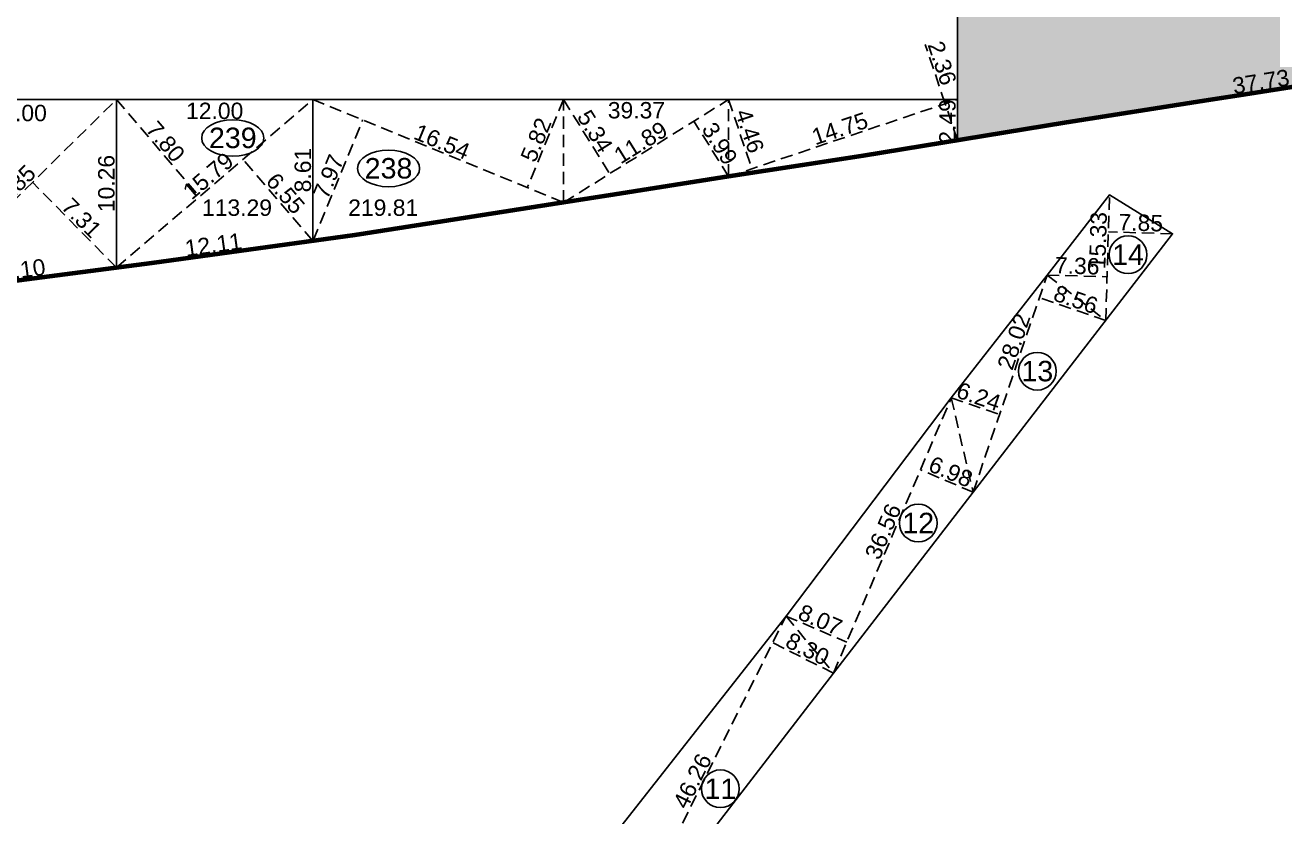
# Model space of a CAD drawing. Header units: millimetres. Extents: x 9625 to 10808, y -1607 to -1252.
# Drawn here: x 10515.7 to 10591.9, y -1510.8 to -1462.5 of the extents above; entities that cross this region are included whole.
import ezdxf

# ---------------------------------------------------------------- set-up
doc = ezdxf.new("R2010")
doc.units = ezdxf.units.MM
doc.header["$LTSCALE"] = 3
doc.header["$MEASUREMENT"] = 0
doc.header["$PDMODE"] = 35
doc.header["$PDSIZE"] = 1
doc.linetypes.add('HIDDEN', pattern=[0.375, 0.25, -0.125])
doc.layers.get('Defpoints').update_dxf_attribs({"linetype": 'HIDDEN'})
for name, color, linetype in [('DIM', 8, 'HIDDEN'), ('DIM1', 8, 'Continuous'), ('PLOT TEXT', 3, 'Continuous'), ('Text', 3, 'Continuous'), ('WALL', 6, 'Continuous')]:
    doc.layers.add(name, color=color, linetype=linetype)
doc.styles.add('ARIAL', font='arial.ttf')
doc.styles.get("Standard").update_dxf_attribs({"font": 'arial.ttf'})
doc.dimstyles.new('ISO-25', dxfattribs={"dimtxt": 1, "dimasz": 1, "dimexe": 0, "dimexo": 0, "dimgap": 0.1, "dimtad": 1, "dimzin": 0, "dimdsep": 46, "dimtxsty": 'Standard', "dimblk": 'NONE', "dimcen": 2.5, "dimse1": 1, "dimse2": 1, "dimclrd": 256, "dimclre": 256, "dimclrt": 3, "dimadec": 0, "dimazin": 0, "dimtfac": 1, "dimtmove": 0, "dimatfit": 3, "dimfxl": 1, "dimarcsym": 0})
doc.dimstyles.get("Standard").update_dxf_attribs({"dimtxt": 1, "dimasz": 0, "dimexe": 0, "dimexo": 0, "dimgap": 0.1, "dimtad": 1, "dimzin": 0, "dimdsep": 46, "dimtxsty": 'Standard', "dimcen": 0, "dimse1": 1, "dimse2": 1, "dimsd1": 1, "dimsd2": 1, "dimclrd": 256, "dimclre": 256, "dimclrt": 3, "dimadec": 0, "dimazin": 0, "dimtfac": 1, "dimtix": 1, "dimtofl": 0, "dimtmove": 2, "dimatfit": 3, "dimfxl": 1, "dimtolj": 1, "dimtzin": 0, "dimlwd": -1, "dimlwe": -1, "dimarcsym": 0})

# ---------------------------------------------------------------- blocks, each defined once
blk = doc.blocks.new('*D1775')
at = {"layer": 'Defpoints', "color": 0}
for p in [(10609.959, -1463.617), (10609.959, -1463.617), (10572.698, -1469.559)]:
    blk.add_point(p, dxfattribs=at)
at = {"layer": 'DIM1', "color": 3, "insert": (10591.232, -1465.985), "char_height": 1, "attachment_point": 5, "rotation": 9.06059}
blk.add_mtext('\\A1;37.73', dxfattribs=at)
blk = doc.blocks.new('*D1773')
at = {"layer": 'Defpoints', "color": 0}
for p in [(10572.698, -1441.788), (10572.698, -1441.788), (10572.698, -1469.559)]:
    blk.add_point(p, dxfattribs=at)
at = {"layer": 'DIM1', "color": 3, "insert": (10573.497, -1455.673), "char_height": 1, "attachment_point": 5, "rotation": 90}
blk.add_mtext('\\A1;27.77', dxfattribs=at)
blk = doc.blocks.new('*D1694')
at = {"layer": 'Defpoints', "color": 0}
for p in [(10558.717, -1467.071), (10560.139, -1471.297), (10560.139, -1471.297)]:
    blk.add_point(p, dxfattribs=at)
at = {"layer": 'DIM', "lineweight": -2}
blk.add_line((10558.717, -1467.071), (10560.139, -1471.297), dxfattribs=at)
at = {"layer": 'DIM', "color": 3, "insert": (10560.007, -1468.989), "char_height": 1, "attachment_point": 5, "rotation": 288.59824}
blk.add_mtext('4.46', dxfattribs=at)
blk = doc.blocks.new('_None')
blk = doc.blocks.new('*D1693')
at = {"layer": 'Defpoints', "color": 0}
for p in [(10571.946, -1467.324), (10571.946, -1467.324), (10572.698, -1469.559)]:
    blk.add_point(p, dxfattribs=at)
at = {"layer": 'DIM', "lineweight": -2}
for p, q in [((10571.946, -1467.324), (10570.73, -1463.709)), ((10572.698, -1469.559), (10571.946, -1467.324))]:
    blk.add_line(p, q, dxfattribs=at)
at = {"layer": 'DIM', "color": 3, "insert": (10571.757, -1464.848), "char_height": 1, "attachment_point": 5, "rotation": 288.59824}
blk.add_mtext('2.36', dxfattribs=at)
blk = doc.blocks.new('*D1692')
at = {"layer": 'Defpoints', "color": 0}
for p in [(10572.698, -1467.071), (10572.698, -1467.071), (10558.717, -1471.775)]:
    blk.add_point(p, dxfattribs=at)
at = {"layer": 'DIM', "lineweight": -2}
blk.add_line((10558.717, -1471.775), (10572.698, -1467.071), dxfattribs=at)
at = {"layer": 'DIM', "color": 3, "insert": (10565.513, -1468.844), "char_height": 1, "attachment_point": 5, "rotation": 18.59824}
blk.add_mtext('14.75', dxfattribs=at)
blk = doc.blocks.new('*D1691')
at = {"layer": 'Defpoints', "color": 0}
for p in [(10548.632, -1467.07), (10551.456, -1471.599), (10551.456, -1471.599)]:
    blk.add_point(p, dxfattribs=at)
at = {"layer": 'DIM', "lineweight": -2}
blk.add_line((10548.632, -1467.07), (10551.456, -1471.599), dxfattribs=at)
at = {"layer": 'DIM', "color": 3, "insert": (10550.562, -1469.011), "char_height": 1, "attachment_point": 5, "rotation": 301.94897}
blk.add_mtext('5.34', dxfattribs=at)
blk = doc.blocks.new('*D1690')
at = {"layer": 'Defpoints', "color": 0}
for p in [(10556.605, -1468.388), (10556.605, -1468.388), (10558.717, -1471.775)]:
    blk.add_point(p, dxfattribs=at)
at = {"layer": 'DIM', "lineweight": -2}
blk.add_line((10558.717, -1471.775), (10556.605, -1468.388), dxfattribs=at)
at = {"layer": 'DIM', "color": 3, "insert": (10558.179, -1469.758), "char_height": 1, "attachment_point": 5, "rotation": 301.94897}
blk.add_mtext('3.99', dxfattribs=at)
blk = doc.blocks.new('*D1689')
at = {"layer": 'Defpoints', "color": 0}
for p in [(10558.717, -1467.071), (10558.717, -1467.071), (10548.632, -1473.36)]:
    blk.add_point(p, dxfattribs=at)
at = {"layer": 'DIM', "lineweight": -2}
blk.add_line((10548.632, -1473.36), (10558.717, -1467.071), dxfattribs=at)
at = {"layer": 'DIM', "color": 3, "insert": (10553.351, -1469.697), "char_height": 1, "attachment_point": 5, "rotation": 31.94897}
blk.add_mtext('11.89', dxfattribs=at)
blk = doc.blocks.new('*D1688')
at = {"layer": 'Defpoints', "color": 0}
for p in [(10536.36, -1468.315), (10536.37, -1468.319), (10533.332, -1475.683)]:
    blk.add_point(p, dxfattribs=at)
at = {"layer": 'DIM', "lineweight": -2}
blk.add_line((10533.341, -1475.687), (10536.37, -1468.319), dxfattribs=at)
at = {"layer": 'DIM', "color": 3, "insert": (10534.291, -1471.771), "char_height": 1, "attachment_point": 5, "rotation": 67.65286}
blk.add_mtext('7.97', dxfattribs=at)
blk = doc.blocks.new('*D1687')
at = {"layer": 'Defpoints', "color": 0}
for p in [(10548.632, -1467.07), (10546.42, -1472.451), (10546.42, -1472.451)]:
    blk.add_point(p, dxfattribs=at)
at = {"layer": 'DIM', "lineweight": -2}
blk.add_line((10548.632, -1467.07), (10546.42, -1472.451), dxfattribs=at)
at = {"layer": 'DIM', "color": 3, "insert": (10546.961, -1469.529), "char_height": 1, "attachment_point": 5, "rotation": 67.65286}
blk.add_mtext('5.82', dxfattribs=at)
blk = doc.blocks.new('*D1686')
at = {"layer": 'Defpoints', "color": 0}
for p in [(10533.332, -1467.07), (10548.632, -1473.36), (10548.632, -1473.36)]:
    blk.add_point(p, dxfattribs=at)
at = {"layer": 'DIM', "lineweight": -2}
blk.add_line((10533.332, -1467.07), (10548.632, -1473.36), dxfattribs=at)
at = {"layer": 'DIM', "color": 3, "insert": (10541.214, -1469.651), "char_height": 1, "attachment_point": 5, "rotation": 337.65286}
blk.add_mtext('16.54', dxfattribs=at)
blk = doc.blocks.new('*D431')
at = {"layer": 'Defpoints', "color": 0}
for p in [(10578.154, -1477.845), (10581.831, -1477.953), (10581.833, -1477.892)]:
    blk.add_point(p, dxfattribs=at)
at = {"layer": 'DIM', "lineweight": -2}
blk.add_line((10578.156, -1477.785), (10581.833, -1477.892), dxfattribs=at)
at = {"layer": 'DIM', "color": 3, "insert": (10580.012, -1477.228), "char_height": 1, "attachment_point": 5, "rotation": 358.33006}
blk.add_mtext('7.36', dxfattribs=at)
blk = doc.blocks.new('*D430')
at = {"layer": 'Defpoints', "color": 0}
for p in [(10581.913, -1475.151), (10581.913, -1475.151), (10585.838, -1475.265)]:
    blk.add_point(p, dxfattribs=at)
at = {"layer": 'DIM', "lineweight": -2}
blk.add_line((10585.838, -1475.265), (10581.913, -1475.151), dxfattribs=at)
at = {"layer": 'DIM', "color": 3, "insert": (10583.893, -1474.598), "char_height": 1, "attachment_point": 5, "rotation": 358.33006}
blk.add_mtext('7.85', dxfattribs=at)
blk = doc.blocks.new('*D429')
at = {"layer": 'Defpoints', "color": 0}
for p in [(10581.979, -1472.89), (10581.979, -1472.89), (10581.755, -1480.552)]:
    blk.add_point(p, dxfattribs=at)
at = {"layer": 'DIM', "lineweight": -2}
blk.add_line((10581.755, -1480.552), (10581.979, -1472.89), dxfattribs=at)
at = {"layer": 'DIM', "color": 3, "insert": (10581.286, -1475.682), "char_height": 1, "attachment_point": 5, "rotation": 88.33006}
blk.add_mtext('15.33', dxfattribs=at)
blk = doc.blocks.new('*D428')
at = {"layer": 'Defpoints', "color": 0}
for p in [(10572.319, -1485.284), (10575.272, -1486.292), (10575.272, -1486.292)]:
    blk.add_point(p, dxfattribs=at)
at = {"layer": 'DIM', "lineweight": -2}
blk.add_line((10572.319, -1485.284), (10575.272, -1486.292), dxfattribs=at)
at = {"layer": 'DIM', "color": 3, "insert": (10573.993, -1485.21), "char_height": 1, "attachment_point": 5, "rotation": 341.16059}
blk.add_mtext('6.24', dxfattribs=at)
blk = doc.blocks.new('*D427')
at = {"layer": 'Defpoints', "color": 0}
for p in [(10577.703, -1479.169), (10577.703, -1479.169), (10581.755, -1480.552)]:
    blk.add_point(p, dxfattribs=at)
at = {"layer": 'DIM', "lineweight": -2}
blk.add_line((10581.755, -1480.552), (10577.703, -1479.169), dxfattribs=at)
at = {"layer": 'DIM', "color": 3, "insert": (10579.926, -1479.282), "char_height": 1, "attachment_point": 5, "rotation": 341.16059}
blk.add_mtext('8.56', dxfattribs=at)
blk = doc.blocks.new('*D426')
at = {"layer": 'Defpoints', "color": 0}
for p in [(10578.174, -1477.786), (10578.174, -1477.786), (10573.65, -1491.046)]:
    blk.add_point(p, dxfattribs=at)
at = {"layer": 'DIM', "lineweight": -2}
blk.add_line((10573.65, -1491.046), (10578.174, -1477.786), dxfattribs=at)
at = {"layer": 'DIM', "color": 3, "insert": (10576.144, -1481.846), "char_height": 1, "attachment_point": 5, "rotation": 71.16059}
blk.add_mtext('28.02', dxfattribs=at)
blk = doc.blocks.new('*D425')
at = {"layer": 'Defpoints', "color": 0}
for p in [(10562.225, -1498.607), (10565.933, -1500.195), (10565.933, -1500.195)]:
    blk.add_point(p, dxfattribs=at)
at = {"layer": 'DIM', "lineweight": -2}
blk.add_line((10562.225, -1498.607), (10565.933, -1500.195), dxfattribs=at)
at = {"layer": 'DIM', "color": 3, "insert": (10564.319, -1498.839), "char_height": 1, "attachment_point": 5, "rotation": 336.81417}
blk.add_mtext('8.07', dxfattribs=at)
blk = doc.blocks.new('*D424')
at = {"layer": 'Defpoints', "color": 0}
for p in [(10570.44, -1489.671), (10570.44, -1489.671), (10573.65, -1491.046)]:
    blk.add_point(p, dxfattribs=at)
at = {"layer": 'DIM', "lineweight": -2}
blk.add_line((10573.65, -1491.046), (10570.44, -1489.671), dxfattribs=at)
at = {"layer": 'DIM', "color": 3, "insert": (10572.286, -1489.797), "char_height": 1, "attachment_point": 5, "rotation": 336.81417}
blk.add_mtext('6.98', dxfattribs=at)
blk = doc.blocks.new('*D423')
at = {"layer": 'Defpoints', "color": 0}
for p in [(10572.319, -1485.284), (10572.319, -1485.284), (10565.122, -1502.088)]:
    blk.add_point(p, dxfattribs=at)
at = {"layer": 'DIM', "lineweight": -2}
blk.add_line((10565.122, -1502.088), (10572.319, -1485.284), dxfattribs=at)
at = {"layer": 'DIM', "color": 3, "insert": (10568.159, -1493.446), "char_height": 1, "attachment_point": 5, "rotation": 66.81417}
blk.add_mtext('36.56', dxfattribs=at)
blk = doc.blocks.new('*D421')
at = {"layer": 'Defpoints', "color": 0}
for p in [(10561.412, -1500.233), (10561.412, -1500.233), (10565.122, -1502.088)]:
    blk.add_point(p, dxfattribs=at)
at = {"layer": 'DIM', "lineweight": -2}
blk.add_line((10565.122, -1502.088), (10561.412, -1500.233), dxfattribs=at)
at = {"layer": 'DIM', "color": 3, "insert": (10563.54, -1500.614), "char_height": 1, "attachment_point": 5, "rotation": 333.43387}
blk.add_mtext('8.30', dxfattribs=at)
blk = doc.blocks.new('*D420')
at = {"layer": 'Defpoints', "color": 0}
for p in [(10562.225, -1498.607), (10562.225, -1498.607), (10551.882, -1519.293)]:
    blk.add_point(p, dxfattribs=at)
at = {"layer": 'DIM', "lineweight": -2}
blk.add_line((10551.882, -1519.293), (10562.225, -1498.607), dxfattribs=at)
at = {"layer": 'DIM', "color": 3, "insert": (10556.507, -1508.677), "char_height": 1, "attachment_point": 5, "rotation": 63.43387}
blk.add_mtext('46.26', dxfattribs=at)
blk = doc.blocks.new('*D290')
at = {"layer": 'Defpoints', "color": 0}
for p in [(10516.203, -1472.123), (10516.203, -1472.123), (10521.332, -1477.328)]:
    blk.add_point(p, dxfattribs=at)
at = {"layer": 'DIM', "lineweight": -2}
blk.add_line((10521.332, -1477.328), (10516.203, -1472.123), dxfattribs=at)
at = {"layer": 'DIM', "color": 3, "insert": (10519.203, -1474.297), "char_height": 1, "attachment_point": 5, "rotation": 314.57603}
blk.add_mtext('7.31', dxfattribs=at)
blk = doc.blocks.new('*D289')
at = {"layer": 'Defpoints', "color": 0}
for p in [(10521.332, -1467.07), (10521.332, -1467.07), (10509.332, -1478.894)]:
    blk.add_point(p, dxfattribs=at)
at = {"layer": 'DIM', "lineweight": -2}
blk.add_line((10509.332, -1478.894), (10521.332, -1467.07), dxfattribs=at)
at = {"layer": 'DIM', "color": 3, "insert": (10514.903, -1472.547), "char_height": 1, "attachment_point": 5, "rotation": 44.57603}
blk.add_mtext('16.85', dxfattribs=at)
blk = doc.blocks.new('*D288')
at = {"layer": 'Defpoints', "color": 0}
for p in [(10521.332, -1467.07), (10526.398, -1472.997), (10526.398, -1472.997)]:
    blk.add_point(p, dxfattribs=at)
at = {"layer": 'DIM', "lineweight": -2}
blk.add_line((10521.331, -1467.07), (10526.398, -1472.997), dxfattribs=at)
at = {"layer": 'DIM', "color": 3, "insert": (10524.329, -1469.637), "char_height": 1, "attachment_point": 5, "rotation": 310.52337}
blk.add_mtext('7.80', dxfattribs=at)
blk = doc.blocks.new('*D287')
at = {"layer": 'Defpoints', "color": 0}
for p in [(10529.069, -1470.714), (10529.078, -1470.706), (10533.332, -1475.683)]:
    blk.add_point(p, dxfattribs=at)
at = {"layer": 'DIM', "lineweight": -2}
blk.add_line((10533.323, -1475.69), (10529.069, -1470.714), dxfattribs=at)
at = {"layer": 'DIM', "color": 3, "insert": (10531.66, -1472.805), "char_height": 1, "attachment_point": 5, "rotation": 310.52337}
blk.add_mtext('6.55', dxfattribs=at)
blk = doc.blocks.new('*D286')
at = {"layer": 'Defpoints', "color": 0}
for p in [(10533.332, -1467.07), (10533.332, -1467.07), (10521.332, -1477.328)]:
    blk.add_point(p, dxfattribs=at)
at = {"layer": 'DIM', "lineweight": -2}
blk.add_line((10521.332, -1477.328), (10533.332, -1467.07), dxfattribs=at)
at = {"layer": 'DIM', "color": 3, "insert": (10526.935, -1471.735), "char_height": 1, "attachment_point": 5, "rotation": 40.52337}
blk.add_mtext('15.79', dxfattribs=at)
blk = doc.blocks.new('*D137')
at = {"layer": 'Defpoints', "color": 0}
for p in [(10533.332, -1475.683), (10533.334, -1475.703), (10521.332, -1477.328)]:
    blk.add_point(p, dxfattribs=at)
at = {"layer": 'DIM1', "color": 3, "insert": (10527.253, -1475.929), "char_height": 1, "attachment_point": 5, "rotation": 7.80652}
blk.add_mtext('\\A1;12.11', dxfattribs=at)
blk = doc.blocks.new('*D136')
at = {"layer": 'Defpoints', "color": 0}
for p in [(10521.332, -1477.328), (10521.332, -1477.328), (10509.332, -1478.894)]:
    blk.add_point(p, dxfattribs=at)
at = {"layer": 'DIM1', "color": 3, "insert": (10515.253, -1477.505), "char_height": 1, "attachment_point": 5, "rotation": 7.43569}
blk.add_mtext('\\A1;12.10', dxfattribs=at)
blk = doc.blocks.new('*D103')
at = {"layer": 'Defpoints', "color": 0}
for p in [(10521.332, -1467.07), (10521.332, -1467.07), (10521.332, -1477.328)]:
    blk.add_point(p, dxfattribs=at)
at = {"layer": 'DIM1', "color": 3, "insert": (10520.721, -1472.199), "char_height": 1, "attachment_point": 5, "rotation": 90}
blk.add_mtext('\\A1;10.26', dxfattribs=at)
blk = doc.blocks.new('*D102')
at = {"layer": 'Defpoints', "color": 0}
for p in [(10533.332, -1467.07), (10533.332, -1467.07), (10533.332, -1475.683)]:
    blk.add_point(p, dxfattribs=at)
at = {"layer": 'DIM1', "color": 3, "insert": (10532.721, -1471.376), "char_height": 1, "attachment_point": 5, "rotation": 90}
blk.add_mtext('\\A1;8.61', dxfattribs=at)
blk = doc.blocks.new('*D101')
at = {"layer": 'Defpoints', "color": 0}
for p in [(10533.332, -1467.07), (10572.698, -1467.071), (10572.698, -1467.071)]:
    blk.add_point(p, dxfattribs=at)
at = {"layer": 'DIM1', "color": 3, "insert": (10553.09, -1467.731), "char_height": 1, "attachment_point": 5, "rotation": 359.99952}
blk.add_mtext('\\A1;39.37', dxfattribs=at)
blk = doc.blocks.new('*D100')
at = {"layer": 'Defpoints', "color": 0}
for p in [(10521.332, -1467.07), (10533.332, -1467.07), (10533.332, -1467.07)]:
    blk.add_point(p, dxfattribs=at)
at = {"layer": 'DIM1', "color": 3, "insert": (10527.332, -1467.768), "char_height": 1, "attachment_point": 5}
blk.add_mtext('\\A1;12.00', dxfattribs=at)
blk = doc.blocks.new('*D99')
at = {"layer": 'Defpoints', "color": 0}
for p in [(10509.332, -1467.07), (10521.332, -1467.07), (10521.332, -1467.07)]:
    blk.add_point(p, dxfattribs=at)
at = {"layer": 'DIM1', "color": 3, "insert": (10515.332, -1467.9), "char_height": 1, "attachment_point": 5, "rotation": 359.99792}
blk.add_mtext('\\A1;12.00', dxfattribs=at)
blk = doc.blocks.new('*D1946')
at = {"layer": 'Defpoints', "color": 0}
for p in [(10572.698, -1467.071), (10572.698, -1467.071), (10572.698, -1469.559)]:
    blk.add_point(p, dxfattribs=at)
at = {"layer": 'DIM', "lineweight": -2}
blk.add_line((10572.698, -1469.559), (10572.698, -1467.071), dxfattribs=at)
at = {"layer": 'DIM', "color": 3, "insert": (10572.088, -1468.407), "char_height": 1, "attachment_point": 5, "rotation": 90}
blk.add_mtext('2.49', dxfattribs=at)

msp = doc.modelspace()

# ---------------------------------------------------------------- hatches: boundary and pattern name
at = {"layer": 'DIM', "ltscale": 0.05}
h = msp.add_hatch(dxfattribs=at)
h.set_pattern_fill('DOTS', color=82, scale=10)
h.paths.add_polyline_path([(10776.9077, -1564.1883), (10786.1515, -1555.1656), (10801.2252, -1540.4999), (10803.1904, -1538.5213), (10772.71, -1507.1009), (10764.6314, -1507.1009), (10764.6314, -1556.1009), (10759.6314, -1556.1009), (10759.6314, -1566.1006), (10759.6314, -1566.103), (10714.6314, -1566.1013), (10704.6314, -1566.1009), (10704.6314, -1577.1115), (10708.4604, -1576.317), (10722.7835, -1573.3041), (10725.7102, -1572.6806), (10745.611, -1578.6242), (10757.6224, -1582.1007), (10758.4076, -1582.3165), (10758.8723, -1581.8851), (10767.832, -1573.0911), (10771.1151, -1569.8688)])
h.paths.add_polyline_path([(10659.8884, -1441.7876), (10659.8884, -1451.0389), (10655.4524, -1452.3754), (10651.3485, -1453.6281), (10647.3092, -1454.7502), (10639.291, -1457.0142), (10637.4855, -1457.4225), (10630.1511, -1459.0811), (10621.7006, -1460.9893), (10618.3662, -1461.7423), (10608.6872, -1463.9009), (10604.2272, -1464.5509), (10602.4983, -1464.8388), (10599.9092, -1465.2688), (10595.193, -1465.999), (10589.887, -1466.8204), (10587.7681, -1467.1485), (10579.237, -1468.4859), (10572.6982, -1469.5592), (10572.6982, -1441.7876)])

# ---------------------------------------------------------------- linework, layer by layer
at = {"layer": 'DIM'}
for p, q in [((10548.6318, -1473.3602), (10548.6318, -1467.0705)), ((10558.7172, -1471.7754), (10558.7172, -1467.0706)), ((10578.1745, -1477.7857), (10581.7554, -1480.5515)), ((10572.3192, -1485.2842), (10573.6502, -1491.0456)), ((10562.2252, -1498.6065), (10565.1218, -1502.0884))]:
    msp.add_line(p, q, dxfattribs=at)
at = {"layer": 'PLOT TEXT', "extrusion": (0, 0, -1)}
for centre in [(10528.4385, -1469.4192), (10537.9507, -1471.2758)]:
    msp.add_ellipse(centre, major_axis=(1.9004, 0), ratio=0.5882805, dxfattribs=at)
at = {"layer": 'Text', "linetype": 'Continuous'}
for centre in [(10583.1132, -1476.5444), (10577.5741, -1483.6582), (10570.3031, -1492.9259), (10558.2164, -1509.1505)]:
    msp.add_circle(centre, 1.1515, dxfattribs=at)
at = {"layer": 'WALL', "lineweight": 25}
for p, q in [((10572.6982, -1424.331), (10572.6982, -1469.5592)), ((10369.6239, -1467.0683), (10572.6982, -1467.0708)), ((10521.3316, -1467.0704), (10521.3316, -1477.3277)), ((10521.3316, -1477.3277), (10521.3316, -1467.0704)), ((10533.3316, -1467.0704), (10533.3316, -1475.6825)), ((10533.3316, -1475.6825), (10533.3316, -1467.0704))]:
    msp.add_line(p, q, dxfattribs=at)
at = {"layer": 'WALL'}
for points in [[(10659.8884, -1441.7876), (10659.8884, -1451.0389), (10659.8884, -1451.0389), (10655.4524, -1452.3754), (10651.3485, -1453.6281), (10647.3092, -1454.7502), (10639.291, -1457.0142), (10637.4855, -1457.4225), (10630.1511, -1459.0811), (10621.7006, -1460.9893), (10618.3662, -1461.7423), (10608.6872, -1463.9009), (10604.2272, -1464.5509), (10602.4983, -1464.8388), (10599.9092, -1465.2688), (10595.193, -1465.999), (10589.887, -1466.8204), (10587.7681, -1467.1485), (10579.237, -1468.4859), (10572.6982, -1469.5592), (10572.6982, -1441.7876), (10659.8884, -1441.7876)], [(10542.3468, -1523.9091), (10562.2252, -1498.6065), (10572.3192, -1485.2842), (10578.1745, -1477.7857), (10581.9788, -1472.8904), (10585.8382, -1475.2655), (10573.6502, -1491.0456), (10565.1218, -1502.0884), (10551.8816, -1519.2929)]]:
    msp.add_lwpolyline(points, dxfattribs=at)
at = {"layer": 'WALL', "color": 5, "linetype": 'Continuous', "lineweight": 70}
msp.add_lwpolyline([(10595.193, -1465.999), (10589.887, -1466.8204), (10587.7681, -1467.1485), (10579.237, -1468.4859), (10566.9424, -1470.5039), (10563.2339, -1471.0772), (10558.7172, -1471.7754), (10551.771, -1472.8669), (10548.6318, -1473.3602), (10535.899, -1475.3488), (10523.4908, -1477.0637), (10506.7603, -1479.2472), (10504.7483, -1479.5389), (10502.895, -1479.8076), (10483.4061, -1481.1249), (10460.7649, -1482.5516), (10443.6989, -1483.5852)], dxfattribs=at)
at = {"layer": 'WALL'}
msp.add_lwpolyline([(10533.3317, -1467.0704), (10572.6982, -1467.0703), (10572.6982, -1469.5592), (10558.7172, -1471.7754), (10548.6318, -1473.3602), (10533.3345, -1475.7032), (10533.3316, -1475.6825)], close=True, dxfattribs=at)

# ---------------------------------------------------------------- texts
at = {"layer": 'PLOT TEXT', "linetype": 'Continuous', "attachment_point": 5, "style": 'ARIAL'}
for s, insert, char_height in [('\\A1;239', (10528.4385, -1469.4192), 1.25), ('\\A1;238', (10537.9507, -1471.2758), 1.25), ('\\A1;113.29', (10528.697, -1473.6789), 1), ('\\A1;219.81', (10537.624, -1473.6789), 1)]:
    msp.add_mtext(s, dxfattribs=dict(at, insert=insert, char_height=char_height))
at = {"layer": 'Text', "linetype": 'Continuous', "char_height": 1.25, "attachment_point": 5, "style": 'ARIAL'}
for s, insert in [('\\A1;14', (10583.1132, -1476.5444)), ('\\A1;13', (10577.5741, -1483.6582)), ('\\A1;12', (10570.3031, -1492.9259)), ('\\A1;11', (10558.2164, -1509.1505))]:
    msp.add_mtext(s, dxfattribs=dict(at, insert=insert))

# ---------------------------------------------------------------- dimensions: what is measured, and where the dimension line sits
at = {"layer": 'DIM'}
for p1, p2, distance, picture, middle in [((10572.6982, -1469.5592), (10571.946, -1467.3239), 0, '*D1693', (10571.7574, -1464.8478)), ((10509.3316, -1478.8939), (10521.3316, -1467.0701), 0, '*D289', (10514.9031, -1472.5471)), ((10521.3316, -1467.0701), (10526.398, -1472.9972), -0.0002, '*D288', (10524.3288, -1469.6371)), ((10521.3316, -1477.3277), (10533.3316, -1467.0703), -0.0001, '*D286', (10526.935, -1471.735)), ((10533.3316, -1467.0704), (10548.6318, -1473.3602), 0, '*D1686', (10541.2139, -1469.6506)), ((10548.6318, -1467.0705), (10546.4199, -1472.4509), 0, '*D1687', (10546.9611, -1469.5285)), ((10548.6318, -1467.0705), (10551.4559, -1471.599), 0, '*D1691', (10550.5622, -1469.0115)), ((10548.6318, -1473.3602), (10558.7172, -1467.0706), 0, '*D1689', (10553.3514, -1469.6973)), ((10558.7172, -1467.0706), (10560.1393, -1471.2969), 0, '*D1694', (10560.007, -1468.989)), ((10558.7172, -1471.7754), (10572.6982, -1467.0708), 0, '*D1692', (10565.513, -1468.8444)), ((10533.3316, -1475.6825), (10536.3602, -1468.3154), -0.0105, '*D1688', (10534.2909, -1471.7708)), ((10558.7172, -1471.7754), (10556.6047, -1468.388), 0, '*D1690', (10558.1793, -1469.7584)), ((10533.3316, -1475.6825), (10529.0781, -1470.7063), 0.0113, '*D287', (10531.6604, -1472.805)), ((10521.3316, -1477.3277), (10516.2034, -1472.123), 0, '*D290', (10519.2027, -1474.2966))]:
    dim = msp.add_aligned_dim(p1=p1, p2=p2, distance=distance, dimstyle='ISO-25', dxfattribs=at)
    dim.commit()
    dim.dimension.update_dxf_attribs({"geometry": picture, "text_midpoint": middle})
for base, p1, p2, angle, override, picture, middle, dimtype in [((10572.6982, -1467.0708), (10572.6982, -1469.5592), (10572.6982, -1467.0708), 90, {"dimblk": 'None'}, '*D1946', (10572.6982, -1468.4068), 161), ((10581.9788, -1472.8904), (10581.7554, -1480.5515), (10581.9788, -1472.8904), 88.330063, {"dimlfac": 2}, '*D429', (10581.8969, -1475.6995), 129), ((10578.1745, -1477.7857), (10573.6502, -1491.0456), (10578.1745, -1477.7857), 71.160588, {"dimlfac": 2}, '*D426', (10576.7217, -1482.0436), 129)]:
    dim = msp.add_linear_dim(base=base, p1=p1, p2=p2, angle=angle, dimstyle='ISO-25', override=override, dxfattribs=at)
    dim.commit()
    dim.dimension.update_dxf_attribs({"geometry": picture, "text_midpoint": middle, "dimtype": dimtype})
for p1, p2, distance, picture, middle in [((10585.8382, -1475.2655), (10581.9129, -1475.151), 0, '*D430', (10583.8933, -1474.5979)), ((10578.1541, -1477.8454), (10581.8312, -1477.9526), 0.0602, '*D431', (10580.0122, -1477.2281)), ((10581.7554, -1480.5515), (10577.7026, -1479.1687), 0, '*D427', (10579.9262, -1479.2823)), ((10572.3192, -1485.2842), (10575.2722, -1486.2918), 0, '*D428', (10573.9929, -1485.2101)), ((10565.1218, -1502.0884), (10572.3192, -1485.2842), 0, '*D423', (10568.1589, -1493.4458)), ((10573.6502, -1491.0456), (10570.4403, -1489.6708), 0, '*D424', (10572.2857, -1489.7969)), ((10562.2252, -1498.6065), (10565.9329, -1500.1946), 0, '*D425', (10564.3195, -1498.8393)), ((10551.8816, -1519.2929), (10562.2252, -1498.6065), 0, '*D420', (10556.5073, -1508.6766)), ((10565.1218, -1502.0884), (10561.4118, -1500.2333), 0, '*D421', (10563.54, -1500.6145))]:
    dim = msp.add_aligned_dim(p1=p1, p2=p2, distance=distance, dimstyle='ISO-25', override={"dimlfac": 2}, dxfattribs=at)
    dim.commit()
    dim.dimension.update_dxf_attribs({"geometry": picture, "text_midpoint": middle})
at = {"layer": 'DIM1'}
for base, p1, p2, angle, picture, middle in [((10572.6982, -1441.7876), (10572.6982, -1469.5592), (10572.6982, -1441.7876), 90, '*D1773', (10573.4969, -1455.6734)), ((10521.3316, -1467.0704), (10509.3316, -1467.07), (10521.3316, -1467.0704), 359.997917, '*D99', (10515.3317, -1467.8996)), ((10533.3316, -1467.0704), (10521.3316, -1467.0704), (10533.3316, -1467.0704), 0, '*D100', (10527.3316, -1467.7676)), ((10572.6982, -1467.0708), (10533.3316, -1467.0704), (10572.6982, -1467.0708), 359.999517, '*D101', (10553.0903, -1467.7305))]:
    dim = msp.add_linear_dim(base=base, p1=p1, p2=p2, angle=angle, dimstyle='Standard', dxfattribs=at)
    dim.commit()
    dim.dimension.update_dxf_attribs({"geometry": picture, "text_midpoint": middle, "dimtype": 129})
for p1, p2, distance, picture, middle in [((10572.6982, -1469.5592), (10609.959, -1463.6172), 0, '*D1775', (10591.2324, -1465.9849)), ((10521.3316, -1477.3277), (10521.3316, -1467.0704), 0, '*D103', (10520.7211, -1472.1991)), ((10533.3316, -1475.6825), (10533.3316, -1467.0704), 0, '*D102', (10532.7211, -1471.3765)), ((10521.3316, -1477.3277), (10533.3316, -1475.6825), -0.0207, '*D137', (10527.2527, -1475.9292)), ((10509.3316, -1478.8939), (10521.3316, -1477.3277), 0, '*D136', (10515.2526, -1477.5054))]:
    dim = msp.add_aligned_dim(p1=p1, p2=p2, distance=distance, dimstyle='Standard', dxfattribs=at)
    dim.commit()
    dim.dimension.update_dxf_attribs({"geometry": picture, "text_midpoint": middle})

doc.saveas('drawing.dxf')
